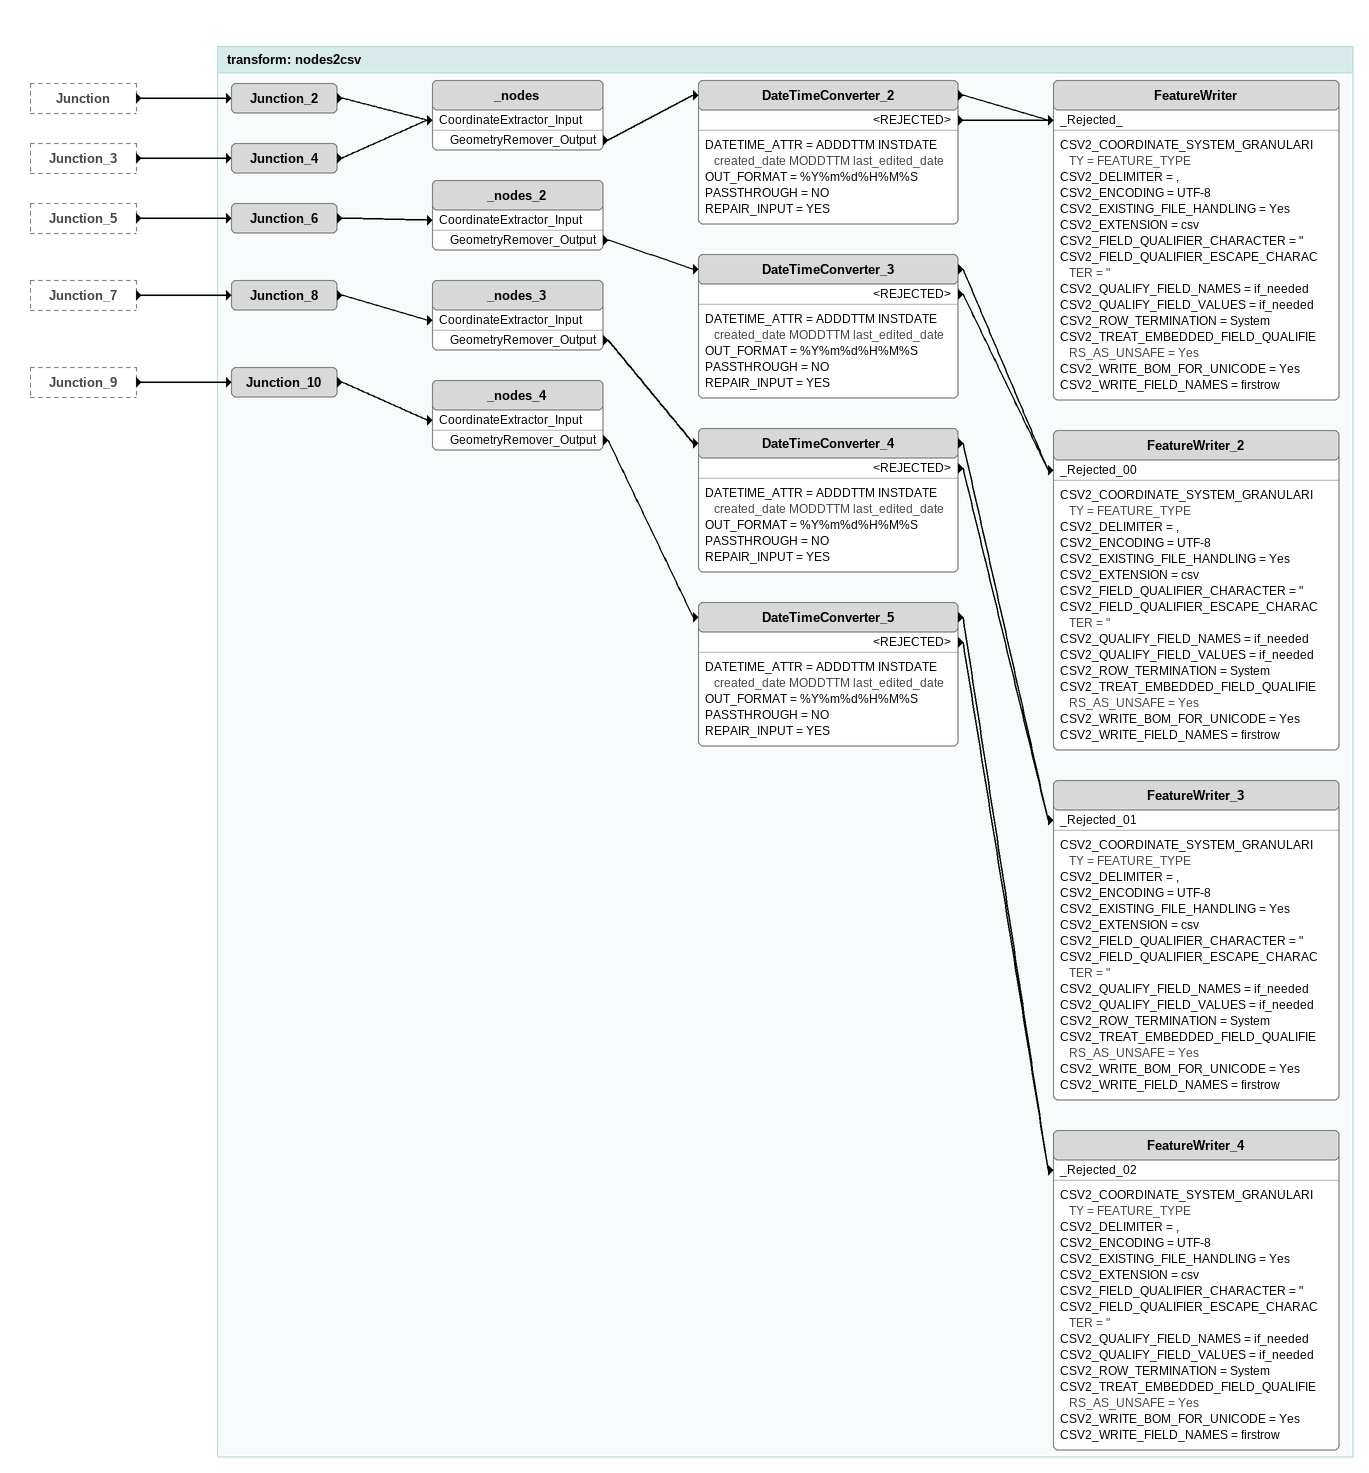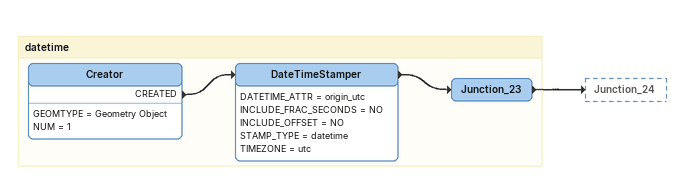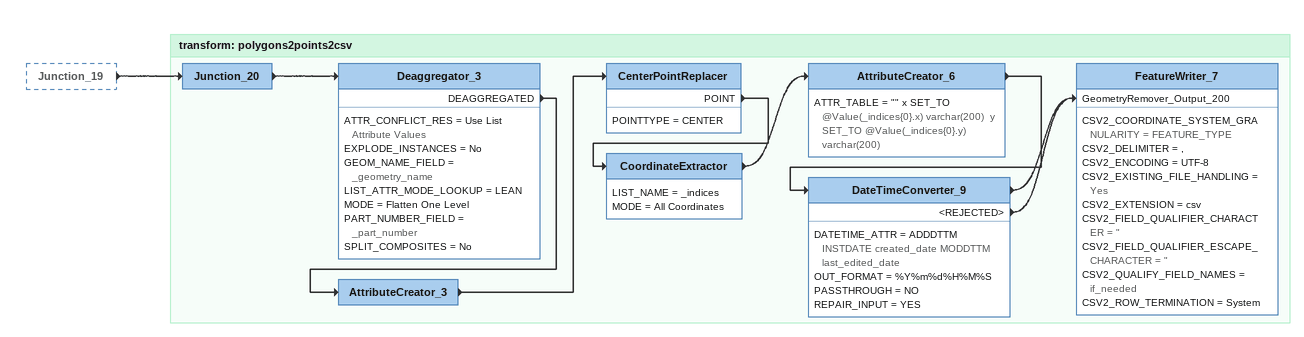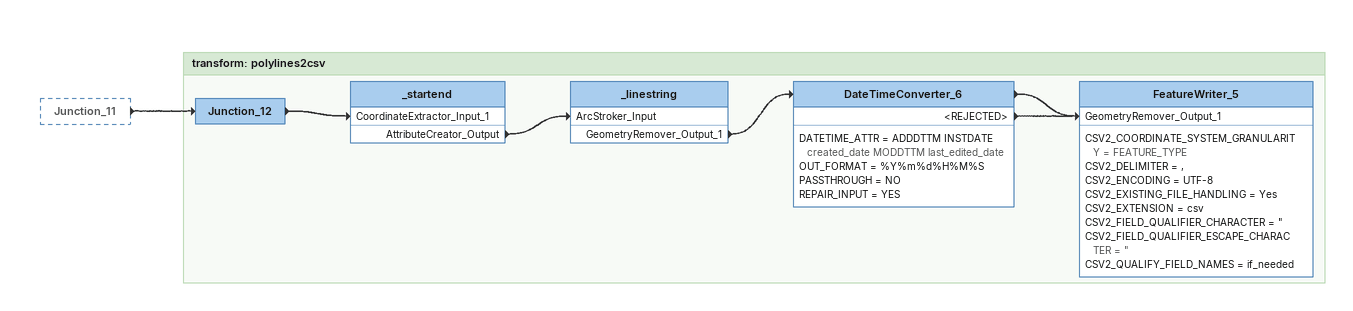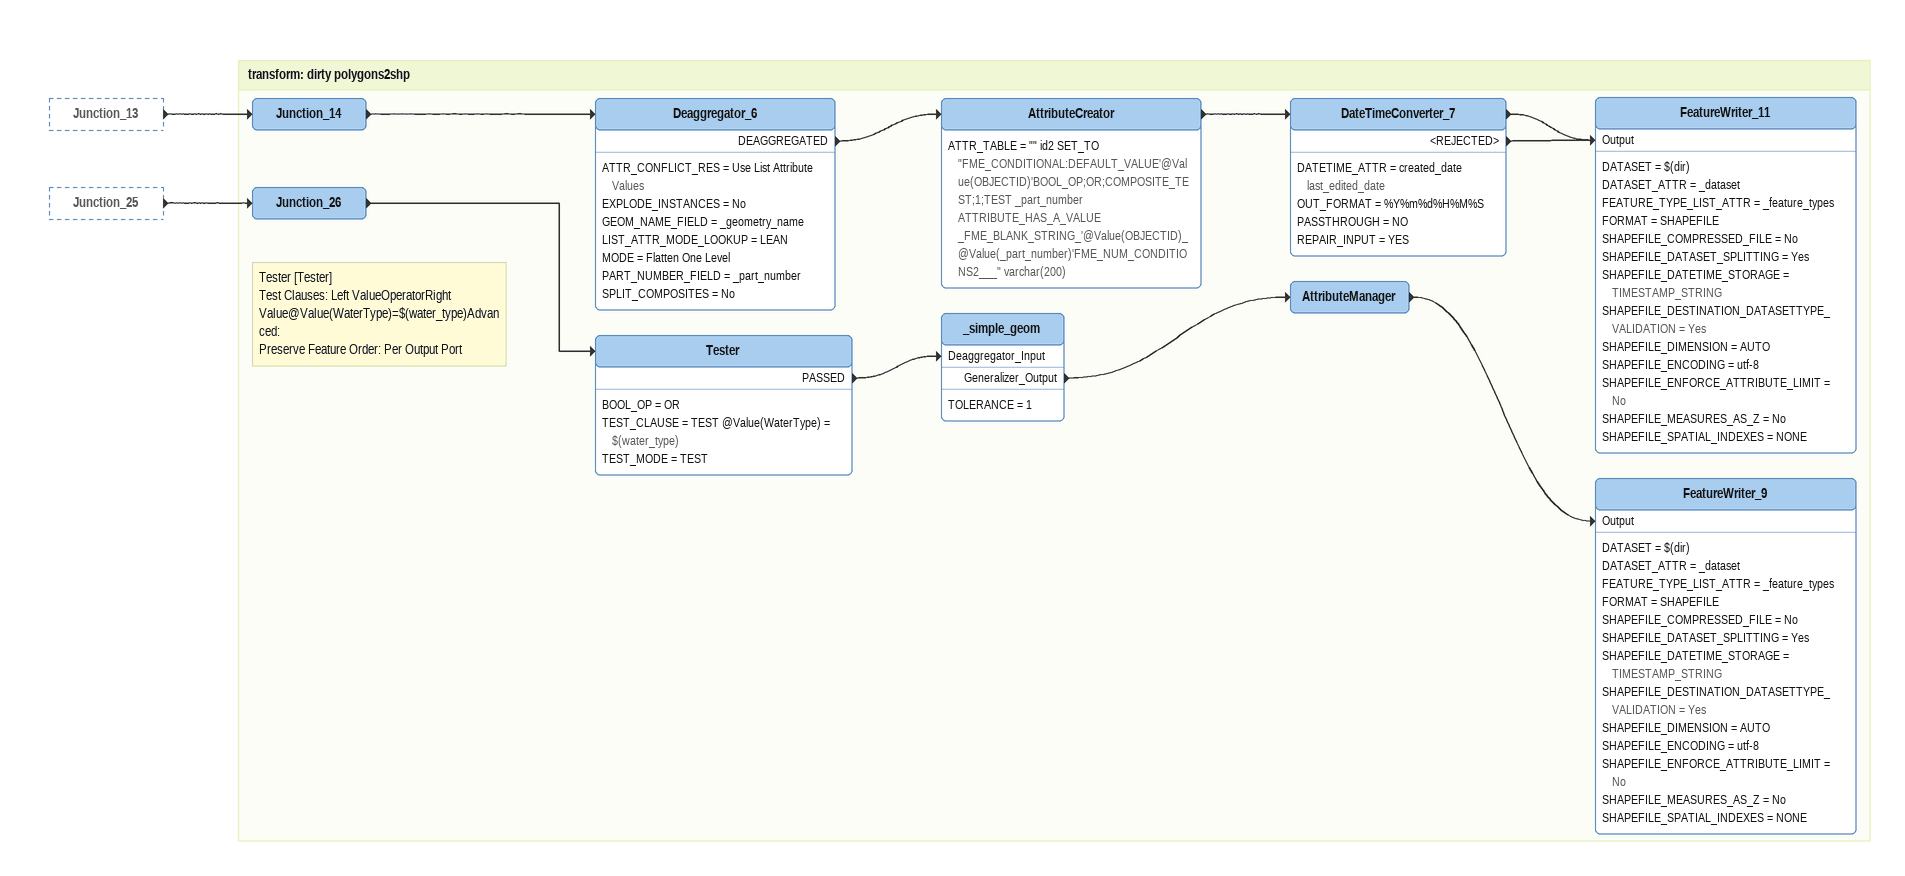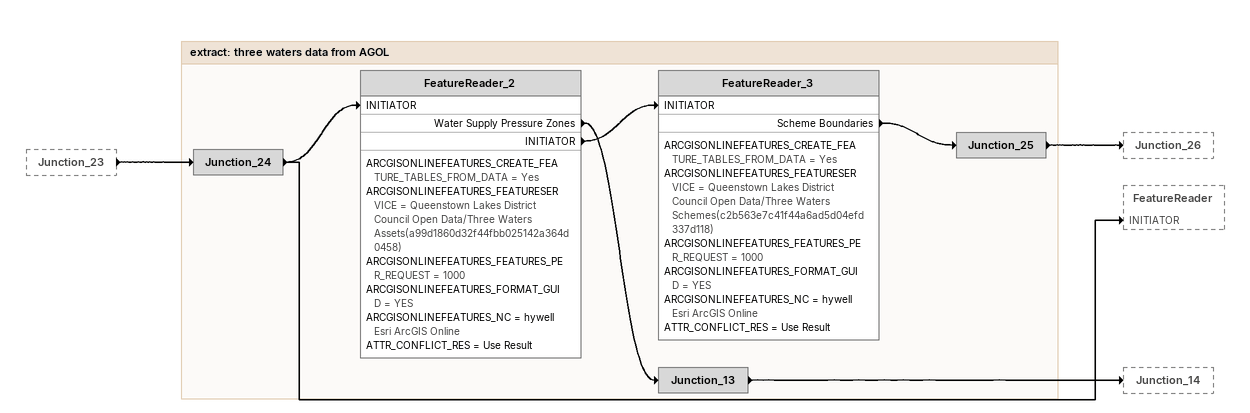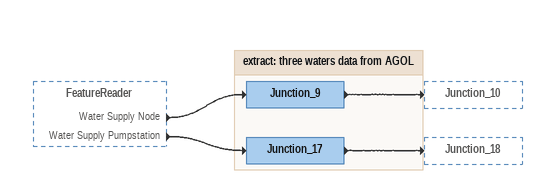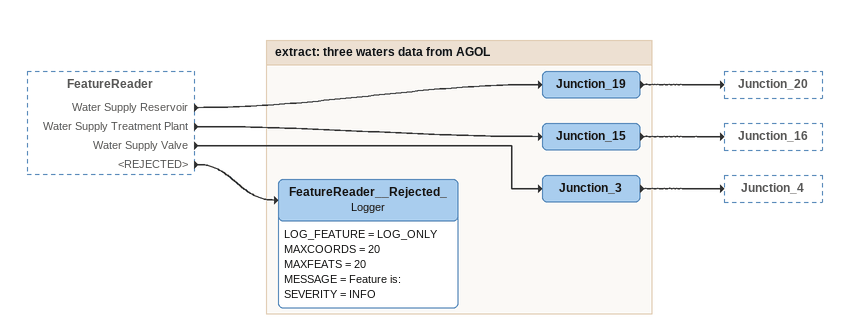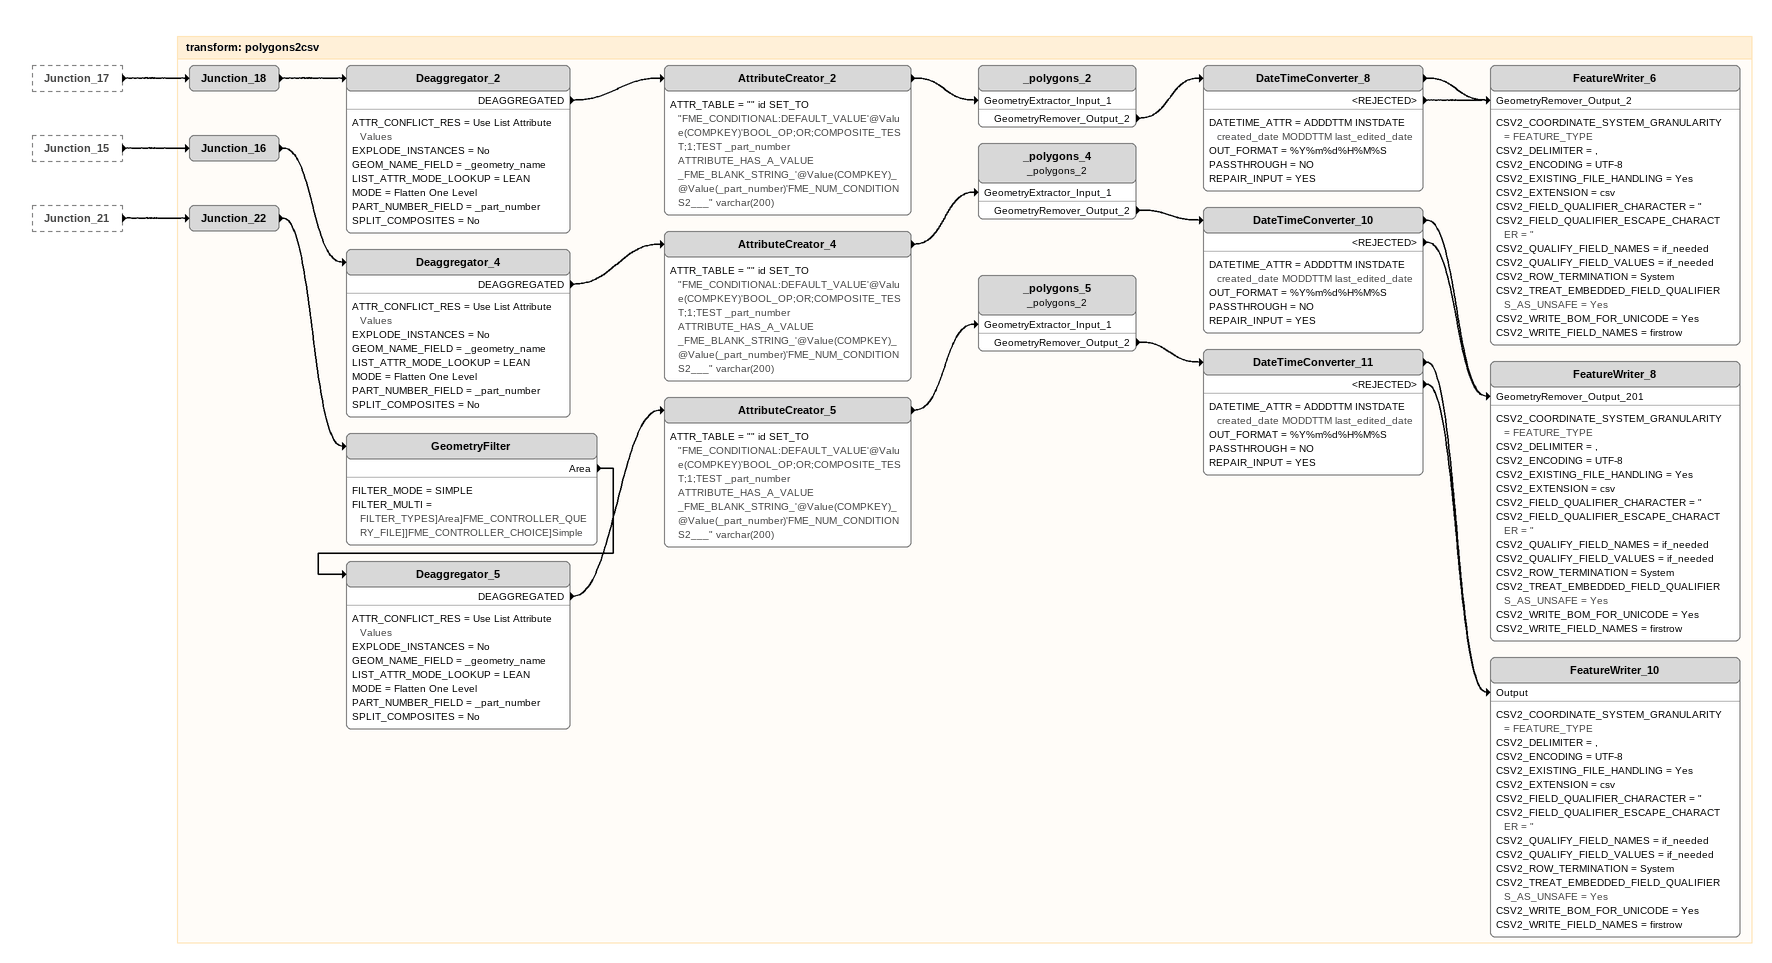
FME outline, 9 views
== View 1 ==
Junction [outside]
    -> Junction_2
Junction_3 [outside]
    -> Junction_4
Junction_5 [outside]
    -> Junction_6
Junction_7 [outside]
    -> Junction_8
Junction_9 [outside]
    -> Junction_10

Bookmark: transform: nodes2csv
Junction_2
    -> _nodes [CoordinateExtractor_Input]
Junction_6
    -> _nodes_2 [CoordinateExtractor_Input]
_nodes_2
    GeometryRemover_Output -> DateTimeConverter_3
DateTimeConverter_3
    DATETIME_ATTR = ADDDTTM INSTDATE created_date MODDTTM last_edited_date
    OUT_FORMAT = %Y%m%d%H%M%S
    PASSTHROUGH = NO
    REPAIR_INPUT = YES
    -> FeatureWriter_2 [_Rejected_00]
    <REJECTED> -> FeatureWriter_2 [_Rejected_00]
FeatureWriter_2
    CSV2_COORDINATE_SYSTEM_GRANULARITY = FEATURE_TYPE
    CSV2_DELIMITER = ,
    CSV2_ENCODING = UTF-8
    CSV2_EXISTING_FILE_HANDLING = Yes
    CSV2_EXTENSION = csv
    CSV2_FIELD_QUALIFIER_CHARACTER = "
    CSV2_FIELD_QUALIFIER_ESCAPE_CHARACTER = "
    CSV2_QUALIFY_FIELD_NAMES = if_needed
    CSV2_QUALIFY_FIELD_VALUES = if_needed
    CSV2_ROW_TERMINATION = System
    CSV2_TREAT_EMBEDDED_FIELD_QUALIFIERS_AS_UNSAFE = Yes
    CSV2_WRITE_BOM_FOR_UNICODE = Yes
    CSV2_WRITE_FIELD_NAMES = firstrow
Junction_8
    -> _nodes_3 [CoordinateExtractor_Input]
_nodes_3
    GeometryRemover_Output -> DateTimeConverter_4
DateTimeConverter_4
    DATETIME_ATTR = ADDDTTM INSTDATE created_date MODDTTM last_edited_date
    OUT_FORMAT = %Y%m%d%H%M%S
    PASSTHROUGH = NO
    REPAIR_INPUT = YES
    -> FeatureWriter_3 [_Rejected_01]
    <REJECTED> -> FeatureWriter_3 [_Rejected_01]
FeatureWriter_3
    CSV2_COORDINATE_SYSTEM_GRANULARITY = FEATURE_TYPE
    CSV2_DELIMITER = ,
    CSV2_ENCODING = UTF-8
    CSV2_EXISTING_FILE_HANDLING = Yes
    CSV2_EXTENSION = csv
    CSV2_FIELD_QUALIFIER_CHARACTER = "
    CSV2_FIELD_QUALIFIER_ESCAPE_CHARACTER = "
    CSV2_QUALIFY_FIELD_NAMES = if_needed
    CSV2_QUALIFY_FIELD_VALUES = if_needed
    CSV2_ROW_TERMINATION = System
    CSV2_TREAT_EMBEDDED_FIELD_QUALIFIERS_AS_UNSAFE = Yes
    CSV2_WRITE_BOM_FOR_UNICODE = Yes
    CSV2_WRITE_FIELD_NAMES = firstrow
Junction_10
    -> _nodes_4 [CoordinateExtractor_Input]
_nodes_4
    GeometryRemover_Output -> DateTimeConverter_5
DateTimeConverter_5
    DATETIME_ATTR = ADDDTTM INSTDATE created_date MODDTTM last_edited_date
    OUT_FORMAT = %Y%m%d%H%M%S
    PASSTHROUGH = NO
    REPAIR_INPUT = YES
    -> FeatureWriter_4 [_Rejected_02]
    <REJECTED> -> FeatureWriter_4 [_Rejected_02]
FeatureWriter_4
    CSV2_COORDINATE_SYSTEM_GRANULARITY = FEATURE_TYPE
    CSV2_DELIMITER = ,
    CSV2_ENCODING = UTF-8
    CSV2_EXISTING_FILE_HANDLING = Yes
    CSV2_EXTENSION = csv
    CSV2_FIELD_QUALIFIER_CHARACTER = "
    CSV2_FIELD_QUALIFIER_ESCAPE_CHARACTER = "
    CSV2_QUALIFY_FIELD_NAMES = if_needed
    CSV2_QUALIFY_FIELD_VALUES = if_needed
    CSV2_ROW_TERMINATION = System
    CSV2_TREAT_EMBEDDED_FIELD_QUALIFIERS_AS_UNSAFE = Yes
    CSV2_WRITE_BOM_FOR_UNICODE = Yes
    CSV2_WRITE_FIELD_NAMES = firstrow
Junction_4
    -> _nodes [CoordinateExtractor_Input]
_nodes
    GeometryRemover_Output -> DateTimeConverter_2
DateTimeConverter_2
    DATETIME_ATTR = ADDDTTM INSTDATE created_date MODDTTM last_edited_date
    OUT_FORMAT = %Y%m%d%H%M%S
    PASSTHROUGH = NO
    REPAIR_INPUT = YES
    -> FeatureWriter [_Rejected_]
    <REJECTED> -> FeatureWriter [_Rejected_]
FeatureWriter
    CSV2_COORDINATE_SYSTEM_GRANULARITY = FEATURE_TYPE
    CSV2_DELIMITER = ,
    CSV2_ENCODING = UTF-8
    CSV2_EXISTING_FILE_HANDLING = Yes
    CSV2_EXTENSION = csv
    CSV2_FIELD_QUALIFIER_CHARACTER = "
    CSV2_FIELD_QUALIFIER_ESCAPE_CHARACTER = "
    CSV2_QUALIFY_FIELD_NAMES = if_needed
    CSV2_QUALIFY_FIELD_VALUES = if_needed
    CSV2_ROW_TERMINATION = System
    CSV2_TREAT_EMBEDDED_FIELD_QUALIFIERS_AS_UNSAFE = Yes
    CSV2_WRITE_BOM_FOR_UNICODE = Yes
    CSV2_WRITE_FIELD_NAMES = firstrow

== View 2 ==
Bookmark: datetime
Creator
    GEOMTYPE = Geometry Object
    NUM = 1
    CREATED -> DateTimeStamper
DateTimeStamper
    DATETIME_ATTR = origin_utc
    INCLUDE_FRAC_SECONDS = NO
    INCLUDE_OFFSET = NO
    STAMP_TYPE = datetime
    TIMEZONE = utc
    -> Junction_23
Junction_23
    -> Junction_24

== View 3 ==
Junction_19 [outside]
    -> Junction_20

Bookmark: transform: polygons2points2csv
Junction_20
    -> Deaggregator_3
Deaggregator_3
    ATTR_CONFLICT_RES = Use List Attribute Values
    EXPLODE_INSTANCES = No
    GEOM_NAME_FIELD = _geometry_name
    LIST_ATTR_MODE_LOOKUP = LEAN
    MODE = Flatten One Level
    PART_NUMBER_FIELD = _part_number
    SPLIT_COMPOSITES = No
    DEAGGREGATED -> AttributeCreator_3
AttributeCreator_3
    -> CenterPointReplacer
CenterPointReplacer
    POINTTYPE = CENTER
    POINT -> CoordinateExtractor
CoordinateExtractor
    LIST_NAME = _indices
    MODE = All Coordinates
    -> AttributeCreator_6
AttributeCreator_6
    ATTR_TABLE = "" x SET_TO @Value(_indices{0}.x) varchar(200)  y SET_TO @Value(_indices{0}.y) varchar(200)
    -> DateTimeConverter_9
DateTimeConverter_9
    DATETIME_ATTR = ADDDTTM INSTDATE created_date MODDTTM last_edited_date
    OUT_FORMAT = %Y%m%d%H%M%S
    PASSTHROUGH = NO
    REPAIR_INPUT = YES
    -> FeatureWriter_7 [GeometryRemover_Output_200]
    <REJECTED> -> FeatureWriter_7 [GeometryRemover_Output_200]
FeatureWriter_7
    CSV2_COORDINATE_SYSTEM_GRANULARITY = FEATURE_TYPE
    CSV2_DELIMITER = ,
    CSV2_ENCODING = UTF-8
    CSV2_EXISTING_FILE_HANDLING = Yes
    CSV2_EXTENSION = csv
    CSV2_FIELD_QUALIFIER_CHARACTER = "
    CSV2_FIELD_QUALIFIER_ESCAPE_CHARACTER = "
    CSV2_QUALIFY_FIELD_NAMES = if_needed
    CSV2_ROW_TERMINATION = System

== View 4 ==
Junction_11 [outside]
    -> Junction_12

Bookmark: transform: polylines2csv
Junction_12
    -> _startend [CoordinateExtractor_Input_1]
_startend
    AttributeCreator_Output -> _linestring [ArcStroker_Input]
_linestring
    GeometryRemover_Output_1 -> DateTimeConverter_6
DateTimeConverter_6
    DATETIME_ATTR = ADDDTTM INSTDATE created_date MODDTTM last_edited_date
    OUT_FORMAT = %Y%m%d%H%M%S
    PASSTHROUGH = NO
    REPAIR_INPUT = YES
    -> FeatureWriter_5 [GeometryRemover_Output_1]
    <REJECTED> -> FeatureWriter_5 [GeometryRemover_Output_1]
FeatureWriter_5
    CSV2_COORDINATE_SYSTEM_GRANULARITY = FEATURE_TYPE
    CSV2_DELIMITER = ,
    CSV2_ENCODING = UTF-8
    CSV2_EXISTING_FILE_HANDLING = Yes
    CSV2_EXTENSION = csv
    CSV2_FIELD_QUALIFIER_CHARACTER = "
    CSV2_FIELD_QUALIFIER_ESCAPE_CHARACTER = "
    CSV2_QUALIFY_FIELD_NAMES = if_needed

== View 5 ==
Junction_13 [outside]
    -> Junction_14
Junction_25 [outside]
    -> Junction_26

Bookmark: transform: dirty polygons2shp
Junction_26
    -> Tester
Note: Tester [Tester] / Test Clauses: Left ValueOperatorRight Value@Value(WaterType)=$(water_type)Advanced: / Preserve Feature Order: Per Output Port
Tester
    BOOL_OP = OR
    TEST_CLAUSE = TEST @Value(WaterType) = $(water_type)
    TEST_MODE = TEST
    PASSED -> _simple_geom [Deaggregator_Input]
_simple_geom
    TOLERANCE = 1
    Generalizer_Output -> AttributeManager
AttributeManager
    -> FeatureWriter_9 [Output]
FeatureWriter_9
    DATASET = $(dir)
    DATASET_ATTR = _dataset
    FEATURE_TYPE_LIST_ATTR = _feature_types
    FORMAT = SHAPEFILE
    SHAPEFILE_COMPRESSED_FILE = No
    SHAPEFILE_DATASET_SPLITTING = Yes
    SHAPEFILE_DATETIME_STORAGE = TIMESTAMP_STRING
    SHAPEFILE_DESTINATION_DATASETTYPE_VALIDATION = Yes
    SHAPEFILE_DIMENSION = AUTO
    SHAPEFILE_ENCODING = utf-8
    SHAPEFILE_ENFORCE_ATTRIBUTE_LIMIT = No
    SHAPEFILE_MEASURES_AS_Z = No
    SHAPEFILE_SPATIAL_INDEXES = NONE
Junction_14
    -> Deaggregator_6
Deaggregator_6
    ATTR_CONFLICT_RES = Use List Attribute Values
    EXPLODE_INSTANCES = No
    GEOM_NAME_FIELD = _geometry_name
    LIST_ATTR_MODE_LOOKUP = LEAN
    MODE = Flatten One Level
    PART_NUMBER_FIELD = _part_number
    SPLIT_COMPOSITES = No
    DEAGGREGATED -> AttributeCreator
AttributeCreator
    ATTR_TABLE = "" id2 SET_TO "FME_CONDITIONAL:DEFAULT_VALUE'@Value(OBJECTID)'BOOL_OP;OR;COMPOSITE_TEST;1;TEST _part_number ATTRIBUTE_HAS_A_VALUE _FME_BLANK_STRING_'@Value(OBJECTID)_@Value(_part_number)'FME_NUM_CONDITIONS2___" varchar(200)
    -> DateTimeConverter_7
DateTimeConverter_7
    DATETIME_ATTR = created_date last_edited_date
    OUT_FORMAT = %Y%m%d%H%M%S
    PASSTHROUGH = NO
    REPAIR_INPUT = YES
    -> FeatureWriter_11 [Output]
    <REJECTED> -> FeatureWriter_11 [Output]
FeatureWriter_11
    DATASET = $(dir)
    DATASET_ATTR = _dataset
    FEATURE_TYPE_LIST_ATTR = _feature_types
    FORMAT = SHAPEFILE
    SHAPEFILE_COMPRESSED_FILE = No
    SHAPEFILE_DATASET_SPLITTING = Yes
    SHAPEFILE_DATETIME_STORAGE = TIMESTAMP_STRING
    SHAPEFILE_DESTINATION_DATASETTYPE_VALIDATION = Yes
    SHAPEFILE_DIMENSION = AUTO
    SHAPEFILE_ENCODING = utf-8
    SHAPEFILE_ENFORCE_ATTRIBUTE_LIMIT = No
    SHAPEFILE_MEASURES_AS_Z = No
    SHAPEFILE_SPATIAL_INDEXES = NONE

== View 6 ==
Junction_23 [outside]
    -> Junction_24

Bookmark: extract: three waters data from AGOL
Junction_24
    -> FeatureReader_2 [INITIATOR]
    -> FeatureReader [INITIATOR]
FeatureReader_2
    ARCGISONLINEFEATURES_CREATE_FEATURE_TABLES_FROM_DATA = Yes
    ARCGISONLINEFEATURES_FEATURESERVICE = Queenstown Lakes District Council Open Data/Three Waters Assets(a99d1860d32f44fbb025142a364d0458)
    ARCGISONLINEFEATURES_FEATURES_PER_REQUEST = 1000
    ARCGISONLINEFEATURES_FORMAT_GUID = YES
    ARCGISONLINEFEATURES_NC = hywell Esri ArcGIS Online
    ATTR_CONFLICT_RES = Use Result
    Water Supply Pressure Zones -> Junction_13
    INITIATOR -> FeatureReader_3 [INITIATOR]
FeatureReader_3
    ARCGISONLINEFEATURES_CREATE_FEATURE_TABLES_FROM_DATA = Yes
    ARCGISONLINEFEATURES_FEATURESERVICE = Queenstown Lakes District Council Open Data/Three Waters Schemes(c2b563e7c41f44a6ad5d04efd337d118)
    ARCGISONLINEFEATURES_FEATURES_PER_REQUEST = 1000
    ARCGISONLINEFEATURES_FORMAT_GUID = YES
    ARCGISONLINEFEATURES_NC = hywell Esri ArcGIS Online
    ATTR_CONFLICT_RES = Use Result
    Scheme Boundaries -> Junction_25
Junction_25
    -> Junction_26
Junction_13
    -> Junction_14

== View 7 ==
FeatureReader [outside]
    Water Supply Node -> Junction_9
    Water Supply Pumpstation -> Junction_17

Bookmark: extract: three waters data from AGOL
Junction_9
    -> Junction_10
Junction_17
    -> Junction_18

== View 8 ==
FeatureReader [outside]
    Water Supply Reservoir -> Junction_19
    Water Supply Treatment Plant -> Junction_15
    Water Supply Valve -> Junction_3
    <REJECTED> -> FeatureReader__Rejected_

Bookmark: extract: three waters data from AGOL
Junction_19
    -> Junction_20
Junction_15
    -> Junction_16
Junction_3
    -> Junction_4
FeatureReader__Rejected_: Logger
    LOG_FEATURE = LOG_ONLY
    MAXCOORDS = 20
    MAXFEATS = 20
    MESSAGE = Feature is:
    SEVERITY = INFO

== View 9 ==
Junction_17 [outside]
    -> Junction_18
Junction_15 [outside]
    -> Junction_16
Junction_21 [outside]
    -> Junction_22

Bookmark: transform: polygons2csv
Junction_22
    -> GeometryFilter
GeometryFilter
    FILTER_MODE = SIMPLE
    FILTER_MULTI = FILTER_TYPES]Area]FME_CONTROLLER_QUERY_FILE]]FME_CONTROLLER_CHOICE]Simple
    Area -> Deaggregator_5
Deaggregator_5
    ATTR_CONFLICT_RES = Use List Attribute Values
    EXPLODE_INSTANCES = No
    GEOM_NAME_FIELD = _geometry_name
    LIST_ATTR_MODE_LOOKUP = LEAN
    MODE = Flatten One Level
    PART_NUMBER_FIELD = _part_number
    SPLIT_COMPOSITES = No
    DEAGGREGATED -> AttributeCreator_5
AttributeCreator_5
    ATTR_TABLE = "" id SET_TO "FME_CONDITIONAL:DEFAULT_VALUE'@Value(COMPKEY)'BOOL_OP;OR;COMPOSITE_TEST;1;TEST _part_number ATTRIBUTE_HAS_A_VALUE _FME_BLANK_STRING_'@Value(COMPKEY)_@Value(_part_number)'FME_NUM_CONDITIONS2___" varchar(200)
    -> _polygons_5 [GeometryExtractor_Input_1]
_polygons_5: _polygons_2
    GeometryRemover_Output_2 -> DateTimeConverter_11
DateTimeConverter_11
    DATETIME_ATTR = ADDDTTM INSTDATE created_date MODDTTM last_edited_date
    OUT_FORMAT = %Y%m%d%H%M%S
    PASSTHROUGH = NO
    REPAIR_INPUT = YES
    -> FeatureWriter_10 [Output]
    <REJECTED> -> FeatureWriter_10 [Output]
FeatureWriter_10
    CSV2_COORDINATE_SYSTEM_GRANULARITY = FEATURE_TYPE
    CSV2_DELIMITER = ,
    CSV2_ENCODING = UTF-8
    CSV2_EXISTING_FILE_HANDLING = Yes
    CSV2_EXTENSION = csv
    CSV2_FIELD_QUALIFIER_CHARACTER = "
    CSV2_FIELD_QUALIFIER_ESCAPE_CHARACTER = "
    CSV2_QUALIFY_FIELD_NAMES = if_needed
    CSV2_QUALIFY_FIELD_VALUES = if_needed
    CSV2_ROW_TERMINATION = System
    CSV2_TREAT_EMBEDDED_FIELD_QUALIFIERS_AS_UNSAFE = Yes
    CSV2_WRITE_BOM_FOR_UNICODE = Yes
    CSV2_WRITE_FIELD_NAMES = firstrow
Junction_18
    -> Deaggregator_2
Deaggregator_2
    ATTR_CONFLICT_RES = Use List Attribute Values
    EXPLODE_INSTANCES = No
    GEOM_NAME_FIELD = _geometry_name
    LIST_ATTR_MODE_LOOKUP = LEAN
    MODE = Flatten One Level
    PART_NUMBER_FIELD = _part_number
    SPLIT_COMPOSITES = No
    DEAGGREGATED -> AttributeCreator_2
AttributeCreator_2
    ATTR_TABLE = "" id SET_TO "FME_CONDITIONAL:DEFAULT_VALUE'@Value(COMPKEY)'BOOL_OP;OR;COMPOSITE_TEST;1;TEST _part_number ATTRIBUTE_HAS_A_VALUE _FME_BLANK_STRING_'@Value(COMPKEY)_@Value(_part_number)'FME_NUM_CONDITIONS2___" varchar(200)
    -> _polygons_2 [GeometryExtractor_Input_1]
_polygons_2
    GeometryRemover_Output_2 -> DateTimeConverter_8
DateTimeConverter_8
    DATETIME_ATTR = ADDDTTM INSTDATE created_date MODDTTM last_edited_date
    OUT_FORMAT = %Y%m%d%H%M%S
    PASSTHROUGH = NO
    REPAIR_INPUT = YES
    -> FeatureWriter_6 [GeometryRemover_Output_2]
    <REJECTED> -> FeatureWriter_6 [GeometryRemover_Output_2]
FeatureWriter_6
    CSV2_COORDINATE_SYSTEM_GRANULARITY = FEATURE_TYPE
    CSV2_DELIMITER = ,
    CSV2_ENCODING = UTF-8
    CSV2_EXISTING_FILE_HANDLING = Yes
    CSV2_EXTENSION = csv
    CSV2_FIELD_QUALIFIER_CHARACTER = "
    CSV2_FIELD_QUALIFIER_ESCAPE_CHARACTER = "
    CSV2_QUALIFY_FIELD_NAMES = if_needed
    CSV2_QUALIFY_FIELD_VALUES = if_needed
    CSV2_ROW_TERMINATION = System
    CSV2_TREAT_EMBEDDED_FIELD_QUALIFIERS_AS_UNSAFE = Yes
    CSV2_WRITE_BOM_FOR_UNICODE = Yes
    CSV2_WRITE_FIELD_NAMES = firstrow
Junction_16
    -> Deaggregator_4
Deaggregator_4
    ATTR_CONFLICT_RES = Use List Attribute Values
    EXPLODE_INSTANCES = No
    GEOM_NAME_FIELD = _geometry_name
    LIST_ATTR_MODE_LOOKUP = LEAN
    MODE = Flatten One Level
    PART_NUMBER_FIELD = _part_number
    SPLIT_COMPOSITES = No
    DEAGGREGATED -> AttributeCreator_4
AttributeCreator_4
    ATTR_TABLE = "" id SET_TO "FME_CONDITIONAL:DEFAULT_VALUE'@Value(COMPKEY)'BOOL_OP;OR;COMPOSITE_TEST;1;TEST _part_number ATTRIBUTE_HAS_A_VALUE _FME_BLANK_STRING_'@Value(COMPKEY)_@Value(_part_number)'FME_NUM_CONDITIONS2___" varchar(200)
    -> _polygons_4 [GeometryExtractor_Input_1]
_polygons_4: _polygons_2
    GeometryRemover_Output_2 -> DateTimeConverter_10
DateTimeConverter_10
    DATETIME_ATTR = ADDDTTM INSTDATE created_date MODDTTM last_edited_date
    OUT_FORMAT = %Y%m%d%H%M%S
    PASSTHROUGH = NO
    REPAIR_INPUT = YES
    -> FeatureWriter_8 [GeometryRemover_Output_201]
    <REJECTED> -> FeatureWriter_8 [GeometryRemover_Output_201]
FeatureWriter_8
    CSV2_COORDINATE_SYSTEM_GRANULARITY = FEATURE_TYPE
    CSV2_DELIMITER = ,
    CSV2_ENCODING = UTF-8
    CSV2_EXISTING_FILE_HANDLING = Yes
    CSV2_EXTENSION = csv
    CSV2_FIELD_QUALIFIER_CHARACTER = "
    CSV2_FIELD_QUALIFIER_ESCAPE_CHARACTER = "
    CSV2_QUALIFY_FIELD_NAMES = if_needed
    CSV2_QUALIFY_FIELD_VALUES = if_needed
    CSV2_ROW_TERMINATION = System
    CSV2_TREAT_EMBEDDED_FIELD_QUALIFIERS_AS_UNSAFE = Yes
    CSV2_WRITE_BOM_FOR_UNICODE = Yes
    CSV2_WRITE_FIELD_NAMES = firstrow
